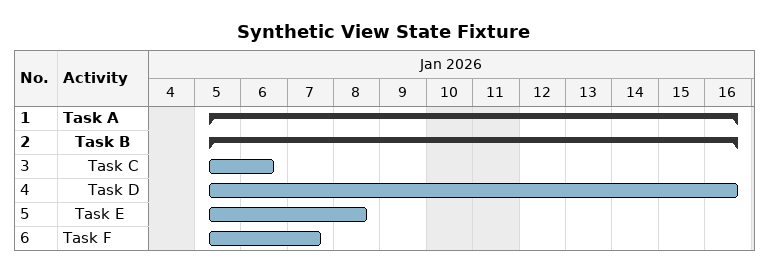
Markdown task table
Synthetic View State Fixture

| ID | Level | Task | Start | Finish |
|---|---|---|---|---|
| 1 | 1 | **Task A** | 2026-01-05 | 2026-01-16 |
| 2 | 2 | **Task B** | 2026-01-05 | 2026-01-16 |
| 3 | 3 | Task C | 2026-01-05 | 2026-01-06 |
| 4 | 3 | Task D | 2026-01-05 | 2026-01-16 |
| 5 | 2 | Task E | 2026-01-05 | 2026-01-08 |
| 6 | 1 | Task F | 2026-01-05 | 2026-01-07 |
